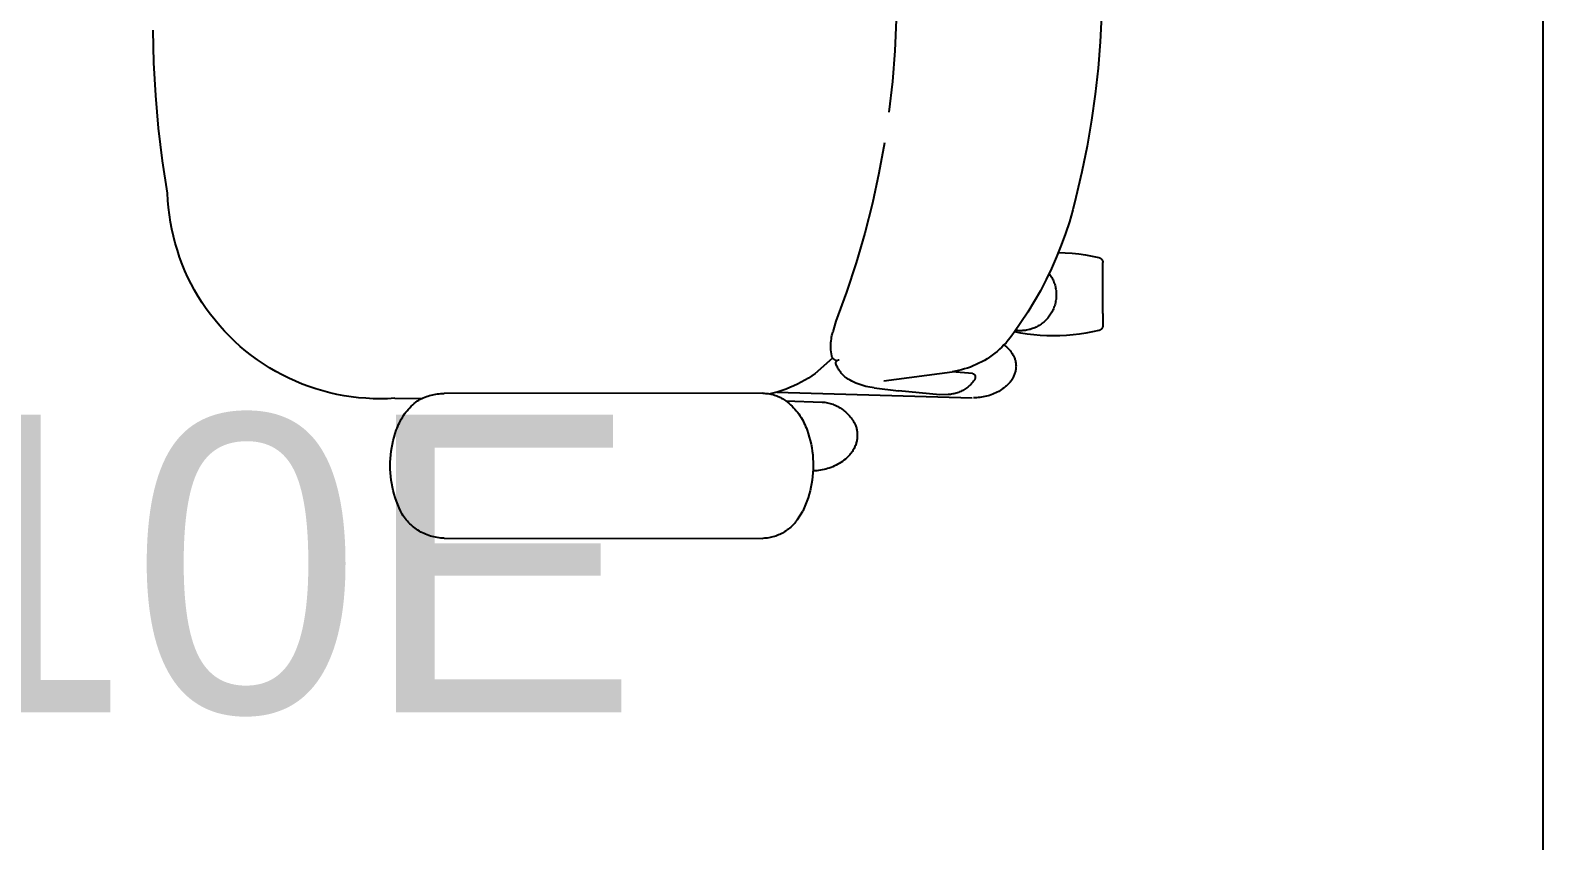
# Model space of a CAD drawing. Header units: inches. Extents: x 4 to 2210, y 3 to 2073.
# Drawn here: x 1208.78 to 1239.26, y 1922.63 to 1938.97 of the extents above; entities that cross this region are included whole.
import ezdxf

# ---------------------------------------------------------------- set-up
doc = ezdxf.new("R2010")
doc.units = ezdxf.units.IN
doc.header["$MEASUREMENT"] = 0
for name, color, linetype in [('Planon_construction', 253, 'Continuous'), ('Planon_space_number', 30, 'Continuous'), ('Planon_workspace', 210, 'Continuous')]:
    doc.layers.add(name, color=color, linetype=linetype)
doc.styles.add('TEXT', font='arial.ttf')

# ---------------------------------------------------------------- blocks, each defined once
blk = doc.blocks.new('8 person table')
at = {"layer": 'Planon_construction'}
for p, q in [((841.77, 234.44, 0), (841.21, 222.01, 0)), ((924.41, 236.27, 0), (923.92, 225.67, 0)), ((542.56, 217.12, 0), (542.25, 230.31, 0)), ((923.92, 225.67, 0), (923.1, 215.08, 0)), ((841.21, 222.01, 0), (840.22, 209.61, 0)), ((543.29, 203.94, 0), (542.56, 217.12, 0)), ((923.1, 215.08, 0), (921.95, 204.54, 0)), ((840.22, 209.61, 0), (838.81, 197.25, 0)), ((544.44, 190.79, 0), (543.29, 203.94, 0)), ((921.95, 204.54, 0), (920.48, 194.03, 0)), ((546.02, 177.68, 0), (544.44, 190.79, 0)), ((920.48, 194.03, 0), (918.68, 183.57, 0)), ((836.99, 184.95, 0), (834.75, 172.71, 0)), ((918.68, 183.57, 0), (916.56, 173.17, 0)), ((548.02, 164.63, 0), (546.02, 177.68, 0)), ((834.75, 172.71, 0), (832.11, 160.56, 0)), ((916.56, 173.17, 0), (914.13, 162.84, 0)), ((548.16, 161.7, 0), (548.02, 164.63, 0)), ((548.41, 158.78, 0), (548.16, 161.7, 0)), ((548.76, 155.87, 0), (548.41, 158.78, 0)), ((832.11, 160.56, 0), (829.05, 148.5, 0)), ((914.13, 162.84, 0), (912.9, 157.96, 0)), ((549.2, 152.97, 0), (548.76, 155.87, 0)), ((549.75, 150.09, 0), (549.2, 152.97, 0)), ((911.51, 153.12, 0), (909.96, 148.33, 0)), ((912.9, 157.96, 0), (911.51, 153.12, 0)), ((550.39, 147.23, 0), (549.75, 150.09, 0)), ((551.13, 144.4, 0), (550.39, 147.23, 0)), ((829.05, 148.5, 0), (825.58, 136.56, 0)), ((909.96, 148.33, 0), (908.25, 143.59, 0)), ((551.97, 141.59, 0), (551.13, 144.4, 0)), ((552.9, 138.81, 0), (551.97, 141.59, 0)), ((908.25, 143.59, 0), (906.39, 138.91, 0)), ((907.14, 140.75, 0), (909.87, 140.63, 0)), ((909.87, 140.63, 0), (912.6, 140.42, 0)), ((912.6, 140.42, 0), (915.32, 140.12, 0)), ((553.92, 136.06, 0), (552.9, 138.81, 0)), ((555.04, 133.35, 0), (553.92, 136.06, 0)), ((825.58, 136.56, 0), (821.72, 124.73, 0)), ((904.36, 134.3, 0), (902.18, 129.76, 0)), ((906.39, 138.91, 0), (904.36, 134.3, 0)), ((915.32, 140.12, 0), (918.03, 139.73, 0)), ((918.03, 139.73, 0), (920.72, 139.24, 0)), ((920.72, 139.24, 0), (923.4, 138.67, 0)), ((923.4, 138.67, 0), (923.46, 138.65, 0)), ((923.46, 138.65, 0), (923.53, 138.63, 0)), ((923.53, 138.63, 0), (923.6, 138.61, 0)), ((923.6, 138.61, 0), (923.67, 138.58, 0)), ((923.67, 138.58, 0), (923.74, 138.56, 0)), ((923.74, 138.56, 0), (923.8, 138.53, 0)), ((923.8, 138.53, 0), (923.87, 138.5, 0)), ((923.87, 138.5, 0), (923.93, 138.46, 0)), ((923.93, 138.46, 0), (923.99, 138.43, 0)), ((923.99, 138.43, 0), (924.05, 138.39, 0)), ((924.05, 138.39, 0), (924.11, 138.35, 0)), ((924.11, 138.35, 0), (924.17, 138.31, 0)), ((924.17, 138.31, 0), (924.23, 138.26, 0)), ((924.23, 138.26, 0), (924.28, 138.22, 0)), ((924.28, 138.22, 0), (924.33, 138.17, 0)), ((924.33, 138.17, 0), (924.39, 138.12, 0)), ((924.39, 138.12, 0), (924.44, 138.07, 0)), ((924.44, 138.07, 0), (924.49, 138.02, 0)), ((924.49, 138.02, 0), (924.53, 137.96, 0)), ((924.53, 137.96, 0), (924.58, 137.91, 0)), ((924.58, 137.91, 0), (924.62, 137.85, 0)), ((924.62, 137.85, 0), (924.66, 137.79, 0)), ((924.66, 137.79, 0), (924.7, 137.73, 0)), ((924.7, 137.73, 0), (924.73, 137.67, 0)), ((924.73, 137.67, 0), (924.77, 137.6, 0)), ((924.77, 137.6, 0), (924.8, 137.54, 0)), ((924.8, 137.54, 0), (924.83, 137.48, 0)), ((924.83, 137.48, 0), (924.86, 137.41, 0)), ((924.86, 137.41, 0), (924.88, 137.34, 0)), ((924.88, 137.34, 0), (924.91, 137.27, 0)), ((924.91, 137.27, 0), (924.93, 137.21, 0)), ((924.93, 137.21, 0), (924.95, 137.14, 0)), ((924.95, 137.14, 0), (924.96, 137.07, 0)), ((924.96, 137.07, 0), (924.97, 137, 0)), ((924.97, 137, 0), (924.99, 136.93, 0)), ((924.99, 136.93, 0), (924.99, 136.85, 0)), ((924.99, 136.85, 0), (925, 136.78, 0)), ((925, 136.78, 0), (925, 136.71, 0)), ((925, 136.71, 0), (925.01, 136.64, 0)), ((925.01, 116.07, 0), (925.01, 136.64, 0)), ((556.26, 130.68, 0), (555.04, 133.35, 0)), ((557.56, 128.06, 0), (556.26, 130.68, 0)), ((558.95, 125.48, 0), (557.56, 128.06, 0)), ((902.18, 129.76, 0), (899.86, 125.3, 0)), ((903.4, 132.26, 0), (903.7, 131.85, 0)), ((903.7, 131.85, 0), (903.97, 131.44, 0)), ((903.97, 131.44, 0), (904.23, 131.01, 0)), ((904.23, 131.01, 0), (904.48, 130.58, 0)), ((904.48, 130.58, 0), (904.71, 130.13, 0)), ((904.71, 130.13, 0), (904.93, 129.68, 0)), ((904.93, 129.68, 0), (905.13, 129.23, 0)), ((905.13, 129.23, 0), (905.31, 128.76, 0)), ((905.31, 128.76, 0), (905.48, 128.29, 0)), ((905.48, 128.29, 0), (905.63, 127.82, 0)), ((560.43, 122.95, 0), (558.95, 125.48, 0)), ((561.99, 120.47, 0), (560.43, 122.95, 0)), ((821.72, 124.73, 0), (817.45, 113.05, 0)), ((899.86, 125.3, 0), (897.38, 120.91, 0)), ((905.63, 127.82, 0), (905.77, 127.34, 0)), ((905.77, 127.34, 0), (905.89, 126.85, 0)), ((905.89, 126.85, 0), (905.99, 126.37, 0)), ((905.99, 126.37, 0), (906.08, 125.87, 0)), ((906.08, 125.87, 0), (906.15, 125.38, 0)), ((906.15, 125.38, 0), (906.2, 124.88, 0)), ((906.2, 122.39, 0), (906.15, 121.89, 0)), ((906.2, 124.88, 0), (906.23, 124.38, 0)), ((906.23, 122.89, 0), (906.2, 122.39, 0)), ((906.23, 124.38, 0), (906.25, 123.89, 0)), ((906.25, 123.39, 0), (906.23, 122.89, 0)), ((906.25, 123.89, 0), (906.25, 123.39, 0)), ((563.64, 118.04, 0), (561.99, 120.47, 0)), ((565.37, 115.68, 0), (563.64, 118.04, 0)), ((894.75, 116.62, 0), (891.99, 112.41, 0)), ((897.38, 120.91, 0), (894.75, 116.62, 0)), ((903.97, 115.84, 0), (903.69, 115.42, 0)), ((904.23, 116.26, 0), (903.97, 115.84, 0)), ((904.48, 116.69, 0), (904.23, 116.26, 0)), ((904.71, 117.14, 0), (904.48, 116.69, 0)), ((904.93, 117.59, 0), (904.71, 117.14, 0)), ((905.13, 118.04, 0), (904.93, 117.59, 0)), ((905.31, 118.51, 0), (905.13, 118.04, 0)), ((905.48, 118.98, 0), (905.31, 118.51, 0)), ((905.63, 119.45, 0), (905.48, 118.98, 0)), ((905.77, 119.93, 0), (905.63, 119.45, 0)), ((905.89, 120.42, 0), (905.77, 119.93, 0)), ((905.99, 120.91, 0), (905.89, 120.42, 0)), ((906.08, 121.4, 0), (905.99, 120.91, 0)), ((906.15, 121.89, 0), (906.08, 121.4, 0)), ((925.01, 116.07, 0), (925.01, 111.24, 0)), ((567.18, 113.37, 0), (565.37, 115.68, 0)), ((569.07, 111.13, 0), (567.18, 113.37, 0)), ((571.03, 108.95, 0), (569.07, 111.13, 0)), ((817.45, 113.05, 0), (816.17, 108.74, 0)), ((891.99, 112.41, 0), (889.08, 108.3, 0)), ((896.22, 109.86, 0), (895.74, 109.71, 0)), ((896.69, 110.02, 0), (896.22, 109.86, 0)), ((897.16, 110.2, 0), (896.69, 110.02, 0)), ((897.62, 110.39, 0), (897.16, 110.2, 0)), ((898.07, 110.6, 0), (897.62, 110.39, 0)), ((898.52, 110.83, 0), (898.07, 110.6, 0)), ((898.95, 111.07, 0), (898.52, 110.83, 0)), ((899.38, 111.32, 0), (898.95, 111.07, 0)), ((899.8, 111.59, 0), (899.38, 111.32, 0)), ((900.21, 111.87, 0), (899.8, 111.59, 0)), ((900.61, 112.17, 0), (900.21, 111.87, 0)), ((901, 112.48, 0), (900.61, 112.17, 0)), ((901.38, 112.81, 0), (901, 112.48, 0)), ((901.75, 113.15, 0), (901.38, 112.81, 0)), ((902.11, 113.5, 0), (901.75, 113.15, 0)), ((902.45, 113.86, 0), (902.11, 113.5, 0)), ((902.78, 114.23, 0), (902.45, 113.86, 0)), ((903.1, 114.62, 0), (902.78, 114.23, 0)), ((903.4, 115.01, 0), (903.1, 114.62, 0)), ((903.69, 115.42, 0), (903.4, 115.01, 0)), ((924.39, 109.76, 0), (924.33, 109.71, 0)), ((924.44, 109.81, 0), (924.39, 109.76, 0)), ((924.49, 109.86, 0), (924.44, 109.81, 0)), ((924.53, 109.92, 0), (924.49, 109.86, 0)), ((924.58, 109.98, 0), (924.53, 109.92, 0)), ((924.62, 110.03, 0), (924.58, 109.98, 0)), ((924.66, 110.09, 0), (924.62, 110.03, 0)), ((924.7, 110.15, 0), (924.66, 110.09, 0)), ((924.73, 110.21, 0), (924.7, 110.15, 0)), ((924.77, 110.28, 0), (924.73, 110.21, 0)), ((924.8, 110.34, 0), (924.77, 110.28, 0)), ((924.83, 110.41, 0), (924.8, 110.34, 0)), ((924.86, 110.47, 0), (924.83, 110.41, 0)), ((924.88, 110.54, 0), (924.86, 110.47, 0)), ((924.91, 110.61, 0), (924.88, 110.54, 0)), ((924.93, 110.68, 0), (924.91, 110.61, 0)), ((924.95, 110.75, 0), (924.93, 110.68, 0)), ((924.96, 110.82, 0), (924.95, 110.75, 0)), ((924.97, 110.89, 0), (924.96, 110.82, 0)), ((924.99, 110.96, 0), (924.97, 110.89, 0)), ((925, 111.1, 0), (924.99, 111.03, 0)), ((924.99, 111.03, 0), (924.99, 110.96, 0)), ((925.01, 111.24, 0), (925, 111.17, 0)), ((925, 111.17, 0), (925, 111.1, 0)), ((573.07, 106.84, 0), (571.03, 108.95, 0)), ((575.18, 104.8, 0), (573.07, 106.84, 0)), ((577.35, 102.84, 0), (575.18, 104.8, 0)), ((815.39, 103.62, 0), (815.43, 104.36, 0)), ((815.43, 104.36, 0), (815.5, 105.1, 0)), ((815.5, 105.1, 0), (815.59, 105.84, 0)), ((815.59, 105.84, 0), (815.7, 106.57, 0)), ((815.7, 106.57, 0), (815.83, 107.3, 0)), ((815.83, 107.3, 0), (815.99, 108.02, 0)), ((815.99, 108.02, 0), (816.17, 108.74, 0)), ((885.99, 104.34, 0), (885.14, 103.42, 0)), ((886.82, 105.29, 0), (885.99, 104.34, 0)), ((887.61, 106.26, 0), (886.82, 105.29, 0)), ((888.36, 107.27, 0), (887.61, 106.26, 0)), ((889.08, 108.3, 0), (888.36, 107.27, 0)), ((891.94, 108.18, 0), (889.35, 108.66, 0)), ((890.3, 109.24, 0), (889.81, 109.3, 0)), ((890.8, 109.19, 0), (890.3, 109.24, 0)), ((891.3, 109.17, 0), (890.8, 109.19, 0)), ((891.8, 109.16, 0), (891.3, 109.17, 0)), ((892.3, 109.17, 0), (891.8, 109.16, 0)), ((894.55, 107.8, 0), (891.94, 108.18, 0)), ((892.8, 109.2, 0), (892.3, 109.17, 0)), ((893.29, 109.24, 0), (892.8, 109.2, 0)), ((893.79, 109.3, 0), (893.29, 109.24, 0)), ((894.28, 109.38, 0), (893.79, 109.3, 0)), ((894.77, 109.47, 0), (894.28, 109.38, 0)), ((897.18, 107.5, 0), (894.55, 107.8, 0)), ((895.26, 109.59, 0), (894.77, 109.47, 0)), ((895.74, 109.71, 0), (895.26, 109.59, 0)), ((899.81, 107.28, 0), (897.18, 107.5, 0)), ((902.44, 107.15, 0), (899.81, 107.28, 0)), ((905.08, 107.11, 0), (902.44, 107.15, 0)), ((907.72, 107.15, 0), (905.08, 107.11, 0)), ((910.36, 107.28, 0), (907.72, 107.15, 0)), ((912.99, 107.49, 0), (910.36, 107.28, 0)), ((915.61, 107.8, 0), (912.99, 107.49, 0)), ((918.22, 108.18, 0), (915.61, 107.8, 0)), ((920.82, 108.66, 0), (918.22, 108.18, 0)), ((923.4, 109.21, 0), (920.82, 108.66, 0)), ((923.46, 109.23, 0), (923.4, 109.21, 0)), ((923.53, 109.25, 0), (923.46, 109.23, 0)), ((923.6, 109.27, 0), (923.53, 109.25, 0)), ((923.67, 109.3, 0), (923.6, 109.27, 0)), ((923.74, 109.32, 0), (923.67, 109.3, 0)), ((923.8, 109.35, 0), (923.74, 109.32, 0)), ((923.87, 109.38, 0), (923.8, 109.35, 0)), ((923.93, 109.42, 0), (923.87, 109.38, 0)), ((923.99, 109.45, 0), (923.93, 109.42, 0)), ((924.05, 109.49, 0), (923.99, 109.45, 0)), ((924.11, 109.53, 0), (924.05, 109.49, 0)), ((924.17, 109.57, 0), (924.11, 109.53, 0)), ((924.23, 109.62, 0), (924.17, 109.57, 0)), ((924.28, 109.66, 0), (924.23, 109.62, 0)), ((924.33, 109.71, 0), (924.28, 109.66, 0)), ((579.59, 100.95, 0), (577.35, 102.84, 0)), ((581.9, 99.14, 0), (579.59, 100.95, 0)), ((584.26, 97.41, 0), (581.9, 99.14, 0)), ((809.08, 91.96, 0), (816.15, 98.17, 0)), ((815.37, 102.88, 0), (815.39, 103.62, 0)), ((815.38, 102.14, 0), (815.37, 102.88, 0)), ((815.41, 101.4, 0), (815.38, 102.14, 0)), ((815.46, 100.66, 0), (815.41, 101.4, 0)), ((815.74, 98.99, 0), (815.46, 100.66, 0)), ((815.77, 98.89, 0), (815.74, 98.99, 0)), ((815.81, 98.79, 0), (815.77, 98.89, 0)), ((815.85, 98.7, 0), (815.81, 98.79, 0)), ((815.9, 98.6, 0), (815.85, 98.7, 0)), ((815.94, 98.51, 0), (815.9, 98.6, 0)), ((815.99, 98.41, 0), (815.94, 98.51, 0)), ((816.05, 98.32, 0), (815.99, 98.41, 0)), ((816.11, 98.24, 0), (816.05, 98.32, 0)), ((816.17, 98.15, 0), (816.11, 98.24, 0)), ((816.23, 98.07, 0), (816.17, 98.15, 0)), ((816.29, 97.98, 0), (816.23, 98.07, 0)), ((816.36, 97.9, 0), (816.29, 97.98, 0)), ((816.43, 97.83, 0), (816.36, 97.9, 0)), ((816.51, 97.75, 0), (816.43, 97.83, 0)), ((816.59, 97.68, 0), (816.51, 97.75, 0)), ((816.66, 97.61, 0), (816.59, 97.68, 0)), ((816.75, 97.54, 0), (816.66, 97.61, 0)), ((816.83, 97.48, 0), (816.75, 97.54, 0)), ((878.34, 97.88, 0), (877.27, 97.22, 0)), ((879.39, 98.56, 0), (878.34, 97.88, 0)), ((880.42, 99.29, 0), (879.39, 98.56, 0)), ((881.42, 100.05, 0), (880.42, 99.29, 0)), ((882.39, 100.84, 0), (881.42, 100.05, 0)), ((883.34, 101.67, 0), (882.39, 100.84, 0)), ((884.25, 102.53, 0), (883.34, 101.67, 0)), ((885.14, 103.42, 0), (884.25, 102.53, 0)), ((885.16, 103.44, 0), (885.48, 103.21, 0)), ((885.48, 103.21, 0), (885.8, 102.97, 0)), ((885.8, 102.97, 0), (886.11, 102.72, 0)), ((886.11, 102.72, 0), (886.4, 102.46, 0)), ((886.4, 102.46, 0), (886.69, 102.19, 0)), ((886.69, 102.19, 0), (886.97, 101.91, 0)), ((886.97, 101.91, 0), (887.24, 101.62, 0)), ((887.24, 101.62, 0), (887.5, 101.32, 0)), ((887.5, 101.32, 0), (887.75, 101.01, 0)), ((887.75, 101.01, 0), (887.99, 100.7, 0)), ((887.99, 100.7, 0), (888.22, 100.37, 0)), ((888.22, 100.37, 0), (888.44, 100.04, 0)), ((888.44, 100.04, 0), (888.65, 99.7, 0)), ((888.65, 99.7, 0), (888.84, 99.36, 0)), ((888.84, 99.36, 0), (889.03, 99.01, 0)), ((889.03, 99.01, 0), (889.16, 98.73, 0)), ((889.16, 98.73, 0), (889.28, 98.46, 0)), ((889.28, 98.46, 0), (889.39, 98.18, 0)), ((889.39, 98.18, 0), (889.5, 97.89, 0)), ((889.5, 97.89, 0), (889.59, 97.61, 0)), ((889.59, 97.61, 0), (889.68, 97.32, 0)), ((586.69, 95.76, 0), (584.26, 97.41, 0)), ((589.17, 94.19, 0), (586.69, 95.76, 0)), ((591.7, 92.71, 0), (589.17, 94.19, 0)), ((594.28, 91.32, 0), (591.7, 92.71, 0)), ((809.08, 91.96, 0), (807.71, 91, 0)), ((816.91, 97.42, 0), (816.83, 97.48, 0)), ((817, 97.36, 0), (816.91, 97.42, 0)), ((817.09, 97.31, 0), (817, 97.36, 0)), ((817.18, 97.25, 0), (817.09, 97.31, 0)), ((817.28, 97.2, 0), (817.18, 97.25, 0)), ((817.37, 97.16, 0), (817.28, 97.2, 0)), ((817.47, 97.12, 0), (817.37, 97.16, 0)), ((817.4, 96.16, 0), (817.41, 96.21, 0)), ((817.4, 96.11, 0), (817.4, 96.16, 0)), ((817.4, 96.06, 0), (817.4, 96.11, 0)), ((817.4, 96.02, 0), (817.4, 96.06, 0)), ((817.4, 95.97, 0), (817.4, 96.02, 0)), ((817.54, 95.58, 0), (817.4, 95.97, 0)), ((817.41, 96.25, 0), (817.42, 96.3, 0)), ((817.41, 96.21, 0), (817.41, 96.25, 0)), ((817.42, 96.3, 0), (817.43, 96.34, 0)), ((817.43, 96.34, 0), (817.44, 96.39, 0)), ((817.44, 96.39, 0), (817.45, 96.44, 0)), ((817.45, 96.44, 0), (817.46, 96.48, 0)), ((817.46, 96.48, 0), (817.47, 96.53, 0)), ((817.57, 97.08, 0), (817.47, 97.12, 0)), ((817.47, 96.53, 0), (817.49, 96.57, 0)), ((817.49, 96.57, 0), (817.51, 96.61, 0)), ((817.51, 96.61, 0), (817.53, 96.66, 0)), ((817.53, 96.66, 0), (817.55, 96.7, 0)), ((817.69, 95.2, 0), (817.54, 95.58, 0)), ((817.55, 96.7, 0), (817.57, 96.74, 0)), ((817.67, 97.04, 0), (817.57, 97.08, 0)), ((817.57, 96.74, 0), (817.59, 96.78, 0)), ((817.59, 96.78, 0), (817.62, 96.82, 0)), ((817.62, 96.82, 0), (817.64, 96.86, 0)), ((817.64, 96.86, 0), (817.67, 96.9, 0)), ((817.77, 97.01, 0), (817.67, 97.04, 0)), ((817.67, 96.9, 0), (817.7, 96.93, 0)), ((817.85, 94.83, 0), (817.69, 95.2, 0)), ((817.7, 96.93, 0), (817.73, 96.97, 0)), ((817.73, 96.97, 0), (817.76, 97.01, 0)), ((817.76, 97.01, 0), (817.79, 97.04, 0)), ((817.79, 97.04, 0), (817.83, 97.07, 0)), ((817.83, 97.07, 0), (817.86, 97.1, 0)), ((818.03, 94.46, 0), (817.85, 94.83, 0)), ((817.86, 97.1, 0), (817.9, 97.13, 0)), ((817.9, 97.13, 0), (817.93, 97.16, 0)), ((817.93, 97.16, 0), (817.97, 97.19, 0)), ((817.97, 97.19, 0), (818.01, 97.22, 0)), ((818.01, 97.22, 0), (818.05, 97.24, 0)), ((818.22, 94.09, 0), (818.03, 94.46, 0)), ((818.05, 97.24, 0), (818.09, 97.27, 0)), ((818.09, 97.27, 0), (818.13, 97.29, 0)), ((818.13, 97.29, 0), (818.17, 97.31, 0)), ((818.17, 97.31, 0), (818.22, 97.33, 0)), ((818.22, 97.33, 0), (818.26, 97.35, 0)), ((818.42, 93.73, 0), (818.22, 94.09, 0)), ((818.26, 97.35, 0), (818.3, 97.36, 0)), ((818.3, 97.36, 0), (818.35, 97.38, 0)), ((818.35, 97.38, 0), (818.39, 97.39, 0)), ((818.39, 97.39, 0), (818.44, 97.41, 0)), ((818.63, 93.38, 0), (818.42, 93.73, 0)), ((818.44, 97.41, 0), (818.48, 97.42, 0)), ((818.48, 97.42, 0), (818.53, 97.42, 0)), ((818.53, 97.42, 0), (818.58, 97.43, 0)), ((818.58, 97.43, 0), (818.62, 97.44, 0)), ((818.62, 97.44, 0), (818.67, 97.44, 0)), ((818.85, 93.04, 0), (818.63, 93.38, 0)), ((818.67, 97.44, 0), (818.72, 97.44, 0)), ((818.72, 97.44, 0), (818.76, 97.44, 0)), ((819.09, 92.7, 0), (818.85, 93.04, 0)), ((819.34, 92.38, 0), (819.09, 92.7, 0)), ((819.59, 92.06, 0), (819.34, 92.38, 0)), ((819.86, 91.75, 0), (819.59, 92.06, 0)), ((820.14, 91.45, 0), (819.86, 91.75, 0)), ((820.43, 91.16, 0), (820.14, 91.45, 0)), ((836.74, 88.96, 0), (864.32, 92.65, 0)), ((865.56, 92.86, 0), (864.32, 92.65, 0)), ((872.43, 91.9, 0), (864.32, 92.65, 0)), ((866.79, 93.11, 0), (865.56, 92.86, 0)), ((868.01, 93.4, 0), (866.79, 93.11, 0)), ((869.22, 93.74, 0), (868.01, 93.4, 0)), ((870.42, 94.12, 0), (869.22, 93.74, 0)), ((871.6, 94.53, 0), (870.42, 94.12, 0)), ((872.77, 94.99, 0), (871.6, 94.53, 0)), ((872.43, 91.9, 0), (872.47, 91.89, 0)), ((872.47, 91.89, 0), (872.51, 91.89, 0)), ((872.51, 91.89, 0), (872.55, 91.88, 0)), ((872.55, 91.88, 0), (872.59, 91.88, 0)), ((872.59, 91.88, 0), (872.63, 91.87, 0)), ((872.63, 91.87, 0), (872.67, 91.86, 0)), ((872.67, 91.86, 0), (872.71, 91.84, 0)), ((872.71, 91.84, 0), (872.75, 91.83, 0)), ((872.75, 91.83, 0), (872.79, 91.82, 0)), ((873.92, 95.49, 0), (872.77, 94.99, 0)), ((872.79, 91.82, 0), (872.83, 91.8, 0)), ((872.83, 91.8, 0), (872.87, 91.78, 0)), ((872.87, 91.78, 0), (872.9, 91.77, 0)), ((872.9, 91.77, 0), (872.94, 91.75, 0)), ((872.94, 91.75, 0), (872.98, 91.73, 0)), ((872.98, 91.73, 0), (873.01, 91.7, 0)), ((873.01, 91.7, 0), (873.05, 91.68, 0)), ((873.05, 91.68, 0), (873.08, 91.66, 0)), ((873.08, 91.66, 0), (873.11, 91.63, 0)), ((873.11, 91.63, 0), (873.14, 91.6, 0)), ((873.14, 91.6, 0), (873.18, 91.58, 0)), ((873.18, 91.58, 0), (873.21, 91.55, 0)), ((873.21, 91.55, 0), (873.23, 91.52, 0)), ((873.23, 91.52, 0), (873.26, 91.49, 0)), ((873.26, 91.49, 0), (873.29, 91.46, 0)), ((873.29, 91.46, 0), (873.32, 91.42, 0)), ((875.06, 96.03, 0), (873.92, 95.49, 0)), ((876.17, 96.61, 0), (875.06, 96.03, 0)), ((877.27, 97.22, 0), (876.17, 96.61, 0)), ((889.44, 91.76, 0), (889.31, 91.4, 0)), ((889.56, 92.12, 0), (889.44, 91.76, 0)), ((889.66, 92.48, 0), (889.56, 92.12, 0)), ((889.75, 92.84, 0), (889.66, 92.48, 0)), ((889.68, 97.32, 0), (889.75, 97.02, 0)), ((889.75, 97.02, 0), (889.82, 96.73, 0)), ((889.83, 93.21, 0), (889.75, 92.84, 0)), ((889.82, 96.73, 0), (889.87, 96.43, 0)), ((889.9, 93.58, 0), (889.83, 93.21, 0)), ((889.87, 96.43, 0), (889.92, 96.13, 0)), ((889.95, 93.95, 0), (889.9, 93.58, 0)), ((889.92, 96.13, 0), (889.96, 95.83, 0)), ((889.99, 94.33, 0), (889.95, 93.95, 0)), ((889.96, 95.83, 0), (889.98, 95.53, 0)), ((889.98, 95.53, 0), (890, 95.23, 0)), ((890, 94.63, 0), (889.99, 94.33, 0)), ((890, 95.23, 0), (890.01, 94.93, 0)), ((890.01, 94.93, 0), (890, 94.63, 0)), ((596.9, 90.01, 0), (594.28, 91.32, 0)), ((599.57, 88.8, 0), (596.9, 90.01, 0)), ((602.28, 87.68, 0), (599.57, 88.8, 0)), ((605.02, 86.65, 0), (602.28, 87.68, 0)), ((607.8, 85.72, 0), (605.02, 86.65, 0)), ((610.61, 84.88, 0), (607.8, 85.72, 0)), ((797.34, 85.61, 0), (795.77, 85.04, 0)), ((798.89, 86.23, 0), (797.34, 85.61, 0)), ((800.43, 86.9, 0), (798.89, 86.23, 0)), ((801.93, 87.62, 0), (800.43, 86.9, 0)), ((803.42, 88.39, 0), (801.93, 87.62, 0)), ((804.88, 89.21, 0), (803.42, 88.39, 0)), ((806.31, 90.08, 0), (804.88, 89.21, 0)), ((807.71, 91, 0), (806.31, 90.08, 0)), ((820.73, 90.88, 0), (820.43, 91.16, 0)), ((821.04, 90.61, 0), (820.73, 90.88, 0)), ((821.36, 90.35, 0), (821.04, 90.61, 0)), ((821.69, 90.1, 0), (821.36, 90.35, 0)), ((822.02, 89.87, 0), (821.69, 90.1, 0)), ((822.37, 89.64, 0), (822.02, 89.87, 0)), ((823.11, 89.21, 0), (822.37, 89.64, 0)), ((823.86, 88.81, 0), (823.11, 89.21, 0)), ((824.63, 88.43, 0), (823.86, 88.81, 0)), ((825.41, 88.08, 0), (824.63, 88.43, 0)), ((826.2, 87.75, 0), (825.41, 88.08, 0)), ((827.01, 87.45, 0), (826.2, 87.75, 0)), ((827.82, 87.18, 0), (827.01, 87.45, 0)), ((828.64, 86.94, 0), (827.82, 87.18, 0)), ((829.47, 86.73, 0), (828.64, 86.94, 0)), ((830.31, 86.54, 0), (829.47, 86.73, 0)), ((831.15, 86.38, 0), (830.31, 86.54, 0)), ((832, 86.26, 0), (831.15, 86.38, 0)), ((832.85, 86.16, 0), (832, 86.26, 0)), ((832.85, 86.16, 0), (842.71, 84.87, 0)), ((869.37, 85.57, 0), (868.97, 85.32, 0)), ((869.77, 85.84, 0), (869.37, 85.57, 0)), ((870.16, 86.11, 0), (869.77, 85.84, 0)), ((870.54, 86.4, 0), (870.16, 86.11, 0)), ((870.9, 86.7, 0), (870.54, 86.4, 0)), ((871.26, 87.02, 0), (870.9, 86.7, 0)), ((871.61, 87.34, 0), (871.26, 87.02, 0)), ((871.94, 87.68, 0), (871.61, 87.34, 0)), ((872.26, 88.03, 0), (871.94, 87.68, 0)), ((872.57, 88.39, 0), (872.26, 88.03, 0)), ((872.87, 88.76, 0), (872.57, 88.39, 0)), ((873.15, 89.14, 0), (872.87, 88.76, 0)), ((873.2, 89.22, 0), (873.15, 89.14, 0)), ((873.24, 89.3, 0), (873.2, 89.22, 0)), ((873.29, 89.38, 0), (873.24, 89.3, 0)), ((873.32, 89.46, 0), (873.29, 89.38, 0)), ((873.32, 91.42, 0), (873.34, 91.39, 0)), ((873.36, 89.54, 0), (873.32, 89.46, 0)), ((873.34, 91.39, 0), (873.36, 91.36, 0)), ((873.36, 91.36, 0), (873.39, 91.32, 0)), ((873.39, 89.62, 0), (873.36, 89.54, 0)), ((873.39, 91.32, 0), (873.41, 91.29, 0)), ((873.42, 89.71, 0), (873.39, 89.62, 0)), ((873.41, 91.29, 0), (873.43, 91.25, 0)), ((873.45, 89.79, 0), (873.42, 89.71, 0)), ((873.43, 91.25, 0), (873.45, 91.21, 0)), ((873.45, 91.21, 0), (873.46, 91.17, 0)), ((873.48, 89.88, 0), (873.45, 89.79, 0)), ((873.46, 91.17, 0), (873.48, 91.14, 0)), ((873.48, 91.14, 0), (873.49, 91.1, 0)), ((873.5, 89.97, 0), (873.48, 89.88, 0)), ((873.49, 91.1, 0), (873.51, 91.06, 0)), ((873.52, 90.05, 0), (873.5, 89.97, 0)), ((873.51, 91.06, 0), (873.52, 91.02, 0)), ((873.52, 91.02, 0), (873.53, 90.98, 0)), ((873.53, 90.14, 0), (873.52, 90.05, 0)), ((873.53, 90.98, 0), (873.54, 90.94, 0)), ((873.55, 90.23, 0), (873.53, 90.14, 0)), ((873.54, 90.94, 0), (873.55, 90.9, 0)), ((873.55, 90.9, 0), (873.55, 90.86, 0)), ((873.55, 90.86, 0), (873.56, 90.77, 0)), ((873.56, 90.32, 0), (873.55, 90.23, 0)), ((873.56, 90.77, 0), (873.57, 90.68, 0)), ((873.57, 90.5, 0), (873.56, 90.41, 0)), ((873.56, 90.41, 0), (873.56, 90.32, 0)), ((873.57, 90.68, 0), (873.57, 90.59, 0)), ((873.57, 90.59, 0), (873.57, 90.5, 0)), ((884.19, 85.42, 0), (883.62, 85.06, 0)), ((884.73, 85.8, 0), (884.19, 85.42, 0)), ((885.27, 86.2, 0), (884.73, 85.8, 0)), ((885.79, 86.62, 0), (885.27, 86.2, 0)), ((886.08, 86.85, 0), (885.79, 86.62, 0)), ((886.37, 87.1, 0), (886.08, 86.85, 0)), ((886.64, 87.36, 0), (886.37, 87.1, 0)), ((886.91, 87.62, 0), (886.64, 87.36, 0)), ((887.16, 87.9, 0), (886.91, 87.62, 0)), ((887.41, 88.18, 0), (887.16, 87.9, 0)), ((887.65, 88.47, 0), (887.41, 88.18, 0)), ((887.88, 88.77, 0), (887.65, 88.47, 0)), ((888.1, 89.08, 0), (887.88, 88.77, 0)), ((888.3, 89.39, 0), (888.1, 89.08, 0)), ((888.5, 89.71, 0), (888.3, 89.39, 0)), ((888.68, 90.04, 0), (888.5, 89.71, 0)), ((888.86, 90.37, 0), (888.68, 90.04, 0)), ((889.02, 90.71, 0), (888.86, 90.37, 0)), ((889.17, 91.05, 0), (889.02, 90.71, 0)), ((889.31, 91.4, 0), (889.17, 91.05, 0)), ((613.45, 84.14, 0), (610.61, 84.88, 0)), ((616.31, 83.49, 0), (613.45, 84.14, 0)), ((619.19, 82.95, 0), (616.31, 83.49, 0)), ((622.09, 82.5, 0), (619.19, 82.95, 0)), ((625, 82.15, 0), (622.09, 82.5, 0)), ((627.92, 81.91, 0), (625, 82.15, 0)), ((630.85, 81.76, 0), (627.92, 81.91, 0)), ((633.78, 81.71, 0), (630.85, 81.76, 0)), ((636.71, 81.76, 0), (633.78, 81.71, 0)), ((639.64, 81.91, 0), (636.71, 81.76, 0)), ((639.64, 81.91, 0), (650.59, 81.87, 0)), ((646.26, 78.71, 0), (646.86, 79.28, 0)), ((646.86, 79.28, 0), (647.47, 79.82, 0)), ((647.47, 79.82, 0), (648.1, 80.35, 0)), ((648.1, 80.35, 0), (648.75, 80.85, 0)), ((648.75, 80.85, 0), (649.32, 81.19, 0)), ((649.32, 81.19, 0), (649.91, 81.52, 0)), ((649.91, 81.52, 0), (650.5, 81.82, 0)), ((650.5, 81.82, 0), (651.1, 82.11, 0)), ((651.1, 82.11, 0), (651.72, 82.37, 0)), ((651.72, 82.37, 0), (652.34, 82.61, 0)), ((652.34, 82.61, 0), (652.97, 82.84, 0)), ((652.97, 82.84, 0), (653.61, 83.04, 0)), ((653.61, 83.04, 0), (654.25, 83.22, 0)), ((654.25, 83.22, 0), (654.9, 83.37, 0)), ((654.9, 83.37, 0), (655.55, 83.51, 0)), ((655.55, 83.51, 0), (656.21, 83.62, 0)), ((656.21, 83.62, 0), (656.87, 83.71, 0)), ((656.87, 83.71, 0), (657.54, 83.78, 0)), ((657.54, 83.78, 0), (658.2, 83.82, 0)), ((658.2, 83.82, 0), (658.87, 83.85, 0)), ((658.87, 83.85, 0), (659.54, 83.85, 0)), ((788, 83.93, 0), (659.54, 83.85, 0)), ((788, 83.93, 0), (788.53, 83.92, 0)), ((788.53, 83.92, 0), (789.05, 83.9, 0)), ((789.05, 83.9, 0), (789.57, 83.86, 0)), ((789.57, 83.86, 0), (790.09, 83.8, 0)), ((790.09, 83.8, 0), (790.61, 83.72, 0)), ((790.61, 83.72, 0), (791.13, 83.63, 0)), ((792.57, 84.07, 0), (790.94, 83.66, 0)), ((791.13, 83.63, 0), (791.64, 83.52, 0)), ((791.64, 83.52, 0), (792.14, 83.39, 0)), ((792.14, 83.39, 0), (792.65, 83.24, 0)), ((794.17, 84.53, 0), (792.57, 84.07, 0)), ((792.65, 83.24, 0), (793.14, 83.07, 0)), ((793.14, 83.07, 0), (793.64, 82.89, 0)), ((793.54, 84.34, 0), (872.36, 82.16, 0)), ((793.64, 82.89, 0), (794.12, 82.69, 0)), ((794.12, 82.69, 0), (794.6, 82.48, 0)), ((795.77, 85.04, 0), (794.17, 84.53, 0)), ((794.6, 82.48, 0), (795.07, 82.24, 0)), ((795.07, 82.24, 0), (795.53, 82, 0)), ((795.53, 82, 0), (795.98, 81.73, 0)), ((795.98, 81.73, 0), (796.42, 81.45, 0)), ((796.42, 81.45, 0), (796.86, 81.16, 0)), ((796.86, 81.16, 0), (797.28, 80.85, 0)), ((797.28, 80.85, 0), (811.82, 80.42, 0)), ((797.28, 80.85, 0), (797.93, 80.35, 0)), ((797.93, 80.35, 0), (798.56, 79.82, 0)), ((798.56, 79.82, 0), (799.17, 79.28, 0)), ((799.17, 79.28, 0), (799.77, 78.71, 0)), ((811.82, 80.42, 0), (812.37, 80.37, 0)), ((812.37, 80.37, 0), (812.91, 80.3, 0)), ((812.91, 80.3, 0), (813.46, 80.21, 0)), ((813.46, 80.21, 0), (814, 80.1, 0)), ((814, 80.1, 0), (814.54, 79.98, 0)), ((814.54, 79.98, 0), (815.07, 79.83, 0)), ((815.07, 79.83, 0), (815.6, 79.67, 0)), ((815.6, 79.67, 0), (816.12, 79.49, 0)), ((816.12, 79.49, 0), (816.63, 79.29, 0)), ((816.63, 79.29, 0), (817.14, 79.08, 0)), ((859.31, 83.31, 0), (842.71, 84.87, 0)), ((862.66, 83.43, 0), (859.31, 83.31, 0)), ((863.13, 83.46, 0), (862.66, 83.43, 0)), ((863.6, 83.51, 0), (863.13, 83.46, 0)), ((864.07, 83.58, 0), (863.6, 83.51, 0)), ((864.54, 83.66, 0), (864.07, 83.58, 0)), ((865.01, 83.75, 0), (864.54, 83.66, 0)), ((865.47, 83.87, 0), (865.01, 83.75, 0)), ((865.93, 84, 0), (865.47, 83.87, 0)), ((866.38, 84.14, 0), (865.93, 84, 0)), ((866.83, 84.3, 0), (866.38, 84.14, 0)), ((867.27, 84.47, 0), (866.83, 84.3, 0)), ((867.71, 84.67, 0), (867.27, 84.47, 0)), ((868.13, 84.87, 0), (867.71, 84.67, 0)), ((868.56, 85.09, 0), (868.13, 84.87, 0)), ((868.97, 85.32, 0), (868.56, 85.09, 0)), ((873.49, 82.16, 0), (872.82, 82.16, 0)), ((874.15, 82.17, 0), (873.49, 82.16, 0)), ((874.82, 82.21, 0), (874.15, 82.17, 0)), ((875.49, 82.27, 0), (874.82, 82.21, 0)), ((876.15, 82.35, 0), (875.49, 82.27, 0)), ((876.81, 82.45, 0), (876.15, 82.35, 0)), ((877.46, 82.58, 0), (876.81, 82.45, 0)), ((878.11, 82.73, 0), (877.46, 82.58, 0)), ((878.76, 82.91, 0), (878.11, 82.73, 0)), ((879.39, 83.1, 0), (878.76, 82.91, 0)), ((880.03, 83.32, 0), (879.39, 83.1, 0)), ((880.65, 83.56, 0), (880.03, 83.32, 0)), ((881.26, 83.82, 0), (880.65, 83.56, 0)), ((881.87, 84.1, 0), (881.26, 83.82, 0)), ((882.47, 84.4, 0), (881.87, 84.1, 0)), ((883.05, 84.72, 0), (882.47, 84.4, 0)), ((883.62, 85.06, 0), (883.05, 84.72, 0)), ((641.86, 72.82, 0), (642.25, 73.54, 0)), ((642.25, 73.54, 0), (642.68, 74.24, 0)), ((642.68, 74.24, 0), (643.12, 74.93, 0)), ((643.12, 74.93, 0), (643.59, 75.6, 0)), ((643.59, 75.6, 0), (644.08, 76.26, 0)), ((644.08, 76.26, 0), (644.6, 76.9, 0)), ((644.6, 76.9, 0), (645.13, 77.52, 0)), ((645.13, 77.52, 0), (645.69, 78.13, 0)), ((645.69, 78.13, 0), (646.26, 78.71, 0)), ((799.77, 78.71, 0), (800.34, 78.13, 0)), ((800.34, 78.13, 0), (800.9, 77.52, 0)), ((800.9, 77.52, 0), (801.43, 76.9, 0)), ((801.43, 76.9, 0), (801.95, 76.26, 0)), ((801.95, 76.26, 0), (802.44, 75.6, 0)), ((802.44, 75.6, 0), (802.91, 74.93, 0)), ((802.91, 74.93, 0), (803.35, 74.24, 0)), ((803.35, 74.24, 0), (803.78, 73.54, 0)), ((803.78, 73.54, 0), (804.17, 72.82, 0)), ((817.14, 79.08, 0), (817.64, 78.85, 0)), ((817.64, 78.85, 0), (818.14, 78.6, 0)), ((818.14, 78.6, 0), (818.62, 78.33, 0)), ((818.62, 78.33, 0), (819.1, 78.05, 0)), ((819.1, 78.05, 0), (819.56, 77.75, 0)), ((819.56, 77.75, 0), (820.01, 77.44, 0)), ((820.01, 77.44, 0), (820.46, 77.11, 0)), ((820.46, 77.11, 0), (820.89, 76.77, 0)), ((820.89, 76.77, 0), (821.31, 76.41, 0)), ((821.31, 76.41, 0), (821.72, 76.04, 0)), ((821.72, 76.04, 0), (822.11, 75.65, 0)), ((822.11, 75.65, 0), (822.49, 75.25, 0)), ((822.49, 75.25, 0), (822.86, 74.84, 0)), ((822.86, 74.84, 0), (823.21, 74.42, 0)), ((823.21, 74.42, 0), (823.55, 73.98, 0)), ((823.55, 73.98, 0), (823.88, 73.54, 0)), ((823.88, 73.54, 0), (824.19, 73.08, 0)), ((639.35, 66.28, 0), (639.77, 67.68, 0)), ((639.77, 67.68, 0), (640.24, 69.05, 0)), ((640.24, 69.05, 0), (640.51, 69.83, 0)), ((640.51, 69.83, 0), (640.81, 70.59, 0)), ((640.81, 70.59, 0), (641.13, 71.35, 0)), ((641.13, 71.35, 0), (641.48, 72.09, 0)), ((641.48, 72.09, 0), (641.86, 72.82, 0)), ((804.17, 72.82, 0), (804.55, 72.09, 0)), ((804.55, 72.09, 0), (804.9, 71.35, 0)), ((804.9, 71.35, 0), (805.22, 70.59, 0)), ((805.22, 70.59, 0), (805.52, 69.83, 0)), ((805.52, 69.83, 0), (805.79, 69.05, 0)), ((805.79, 69.05, 0), (806.26, 67.67, 0)), ((806.26, 67.67, 0), (806.69, 66.27, 0)), ((824.19, 73.08, 0), (824.48, 72.61, 0)), ((824.48, 72.61, 0), (824.75, 72.13, 0)), ((824.75, 72.13, 0), (825.02, 71.65, 0)), ((825.02, 71.65, 0), (825.26, 71.15, 0)), ((825.3, 71.04, 0), (825.43, 70.68, 0)), ((825.43, 70.68, 0), (825.55, 70.32, 0)), ((825.55, 70.32, 0), (825.65, 69.96, 0)), ((825.65, 69.96, 0), (825.74, 69.6, 0)), ((825.74, 69.6, 0), (825.82, 69.23, 0)), ((825.82, 69.23, 0), (825.89, 68.86, 0)), ((825.89, 68.86, 0), (825.95, 68.49, 0)), ((825.95, 68.49, 0), (825.99, 68.12, 0)), ((825.99, 68.12, 0), (826.02, 67.74, 0)), ((826.02, 67.74, 0), (826.04, 67.36, 0)), ((826.04, 67.36, 0), (826.05, 66.99, 0)), ((638.15, 60.58, 0), (638.37, 62.02, 0)), ((638.37, 62.02, 0), (638.65, 63.45, 0)), ((638.65, 63.45, 0), (638.97, 64.87, 0)), ((638.97, 64.87, 0), (639.35, 66.28, 0)), ((806.69, 66.27, 0), (807.06, 64.86, 0)), ((807.06, 64.86, 0), (807.38, 63.44, 0)), ((807.38, 63.44, 0), (807.66, 62.01, 0)), ((807.66, 62.01, 0), (807.88, 60.56, 0)), ((824.52, 61.29, 0), (824.3, 60.91, 0)), ((824.73, 61.68, 0), (824.52, 61.29, 0)), ((824.92, 62.07, 0), (824.73, 61.68, 0)), ((825.1, 62.48, 0), (824.92, 62.07, 0)), ((825.27, 62.88, 0), (825.1, 62.48, 0)), ((825.42, 63.3, 0), (825.27, 62.88, 0)), ((825.54, 63.65, 0), (825.42, 63.3, 0)), ((825.64, 64.02, 0), (825.54, 63.65, 0)), ((825.74, 64.38, 0), (825.64, 64.02, 0)), ((825.82, 64.75, 0), (825.74, 64.38, 0)), ((825.89, 65.12, 0), (825.82, 64.75, 0)), ((825.94, 65.49, 0), (825.89, 65.12, 0)), ((825.99, 65.86, 0), (825.94, 65.49, 0)), ((826.02, 66.24, 0), (825.99, 65.86, 0)), ((826.04, 66.61, 0), (826.02, 66.24, 0)), ((826.05, 66.99, 0), (826.04, 66.61, 0)), ((637.75, 54.78, 0), (637.77, 56.23, 0)), ((637.77, 56.23, 0), (637.85, 57.69, 0)), ((637.85, 57.69, 0), (637.97, 59.14, 0)), ((637.97, 59.14, 0), (638.15, 60.58, 0)), ((807.88, 60.56, 0), (808.06, 59.11, 0)), ((808.06, 59.11, 0), (808.18, 57.66, 0)), ((808.18, 57.66, 0), (808.26, 56.2, 0)), ((808.26, 56.2, 0), (808.28, 54.74, 0)), ((817.49, 54.97, 0), (816.82, 54.64, 0)), ((818.14, 55.32, 0), (817.49, 54.97, 0)), ((818.79, 55.69, 0), (818.14, 55.32, 0)), ((819.42, 56.08, 0), (818.79, 55.69, 0)), ((820.03, 56.49, 0), (819.42, 56.08, 0)), ((820.63, 56.93, 0), (820.03, 56.49, 0)), ((821.22, 57.38, 0), (820.63, 56.93, 0)), ((821.79, 57.86, 0), (821.22, 57.38, 0)), ((822.11, 58.16, 0), (821.79, 57.86, 0)), ((822.42, 58.47, 0), (822.11, 58.16, 0)), ((822.73, 58.79, 0), (822.42, 58.47, 0)), ((823.02, 59.12, 0), (822.73, 58.79, 0)), ((823.3, 59.46, 0), (823.02, 59.12, 0)), ((823.57, 59.81, 0), (823.3, 59.46, 0)), ((823.82, 60.16, 0), (823.57, 59.81, 0)), ((824.07, 60.53, 0), (823.82, 60.16, 0)), ((824.3, 60.91, 0), (824.07, 60.53, 0)), ((637.78, 53.32, 0), (637.75, 54.78, 0)), ((637.86, 51.87, 0), (637.78, 53.32, 0)), ((637.98, 50.42, 0), (637.86, 51.87, 0)), ((638.16, 48.97, 0), (637.98, 50.42, 0)), ((638.39, 47.53, 0), (638.16, 48.97, 0)), ((807.86, 48.92, 0), (807.63, 47.48, 0)), ((808.04, 50.37, 0), (807.86, 48.92, 0)), ((808.17, 51.82, 0), (808.04, 50.37, 0)), ((808.25, 53.28, 0), (808.17, 51.82, 0)), ((808.96, 52.67, 0), (808.22, 52.64, 0)), ((808.28, 54.74, 0), (808.25, 53.28, 0)), ((809.7, 52.72, 0), (808.96, 52.67, 0)), ((810.44, 52.8, 0), (809.7, 52.72, 0)), ((811.17, 52.91, 0), (810.44, 52.8, 0)), ((811.9, 53.04, 0), (811.17, 52.91, 0)), ((812.63, 53.19, 0), (811.9, 53.04, 0)), ((813.34, 53.37, 0), (812.63, 53.19, 0)), ((814.06, 53.58, 0), (813.34, 53.37, 0)), ((814.76, 53.81, 0), (814.06, 53.58, 0)), ((815.46, 54.06, 0), (814.76, 53.81, 0)), ((816.15, 54.34, 0), (815.46, 54.06, 0)), ((816.82, 54.64, 0), (816.15, 54.34, 0)), ((638.67, 46.1, 0), (638.39, 47.53, 0)), ((638.99, 44.68, 0), (638.67, 46.1, 0)), ((639.37, 43.28, 0), (638.99, 44.68, 0)), ((639.79, 41.88, 0), (639.37, 43.28, 0)), ((806.64, 43.21, 0), (806.21, 41.82, 0)), ((807.02, 44.62, 0), (806.64, 43.21, 0)), ((807.35, 46.04, 0), (807.02, 44.62, 0)), ((807.63, 47.48, 0), (807.35, 46.04, 0)), ((640.27, 40.5, 0), (639.79, 41.88, 0)), ((640.79, 39.14, 0), (640.27, 40.5, 0)), ((641.36, 37.8, 0), (640.79, 39.14, 0)), ((641.97, 36.48, 0), (641.36, 37.8, 0)), ((804.64, 37.73, 0), (804.02, 36.41, 0)), ((805.21, 39.07, 0), (804.64, 37.73, 0)), ((805.74, 40.44, 0), (805.21, 39.07, 0)), ((806.21, 41.82, 0), (805.74, 40.44, 0)), ((642.63, 35.18, 0), (641.97, 36.48, 0)), ((643, 34.59, 0), (642.63, 35.18, 0)), ((643.4, 34.01, 0), (643, 34.59, 0)), ((643.82, 33.45, 0), (643.4, 34.01, 0)), ((644.25, 32.9, 0), (643.82, 33.45, 0)), ((644.71, 32.37, 0), (644.25, 32.9, 0)), ((645.18, 31.85, 0), (644.71, 32.37, 0)), ((645.67, 31.35, 0), (645.18, 31.85, 0)), ((646.18, 30.86, 0), (645.67, 31.35, 0)), ((646.7, 30.4, 0), (646.18, 30.86, 0)), ((800.03, 30.76, 0), (799.62, 30.34, 0)), ((800.43, 31.18, 0), (800.03, 30.76, 0)), ((800.82, 31.63, 0), (800.43, 31.18, 0)), ((801.19, 32.08, 0), (800.82, 31.63, 0)), ((801.54, 32.55, 0), (801.19, 32.08, 0)), ((801.88, 33.03, 0), (801.54, 32.55, 0)), ((801.88, 33.03, 0), (804.02, 36.41, 0)), ((647.24, 29.95, 0), (646.7, 30.4, 0)), ((647.79, 29.52, 0), (647.24, 29.95, 0)), ((648.36, 29.11, 0), (647.79, 29.52, 0)), ((648.95, 28.72, 0), (648.36, 29.11, 0)), ((649.54, 28.35, 0), (648.95, 28.72, 0)), ((650.15, 28, 0), (649.54, 28.35, 0)), ((650.77, 27.68, 0), (650.15, 28, 0)), ((651.4, 27.37, 0), (650.77, 27.68, 0)), ((652.04, 27.09, 0), (651.4, 27.37, 0)), ((652.69, 26.83, 0), (652.04, 27.09, 0)), ((653.35, 26.59, 0), (652.69, 26.83, 0)), ((654.02, 26.37, 0), (653.35, 26.59, 0)), ((654.7, 26.18, 0), (654.02, 26.37, 0)), ((655.38, 26.01, 0), (654.7, 26.18, 0)), ((656.06, 25.87, 0), (655.38, 26.01, 0)), ((656.75, 25.75, 0), (656.06, 25.87, 0)), ((657.45, 25.65, 0), (656.75, 25.75, 0)), ((658.14, 25.58, 0), (657.45, 25.65, 0)), ((658.84, 25.53, 0), (658.14, 25.58, 0)), ((659.54, 25.5, 0), (658.84, 25.53, 0)), ((659.54, 25.5, 0), (788.01, 25.45, 0)), ((788.6, 25.48, 0), (788.01, 25.45, 0)), ((789.18, 25.52, 0), (788.6, 25.48, 0)), ((789.76, 25.59, 0), (789.18, 25.52, 0)), ((790.34, 25.67, 0), (789.76, 25.59, 0)), ((790.92, 25.78, 0), (790.34, 25.67, 0)), ((791.49, 25.9, 0), (790.92, 25.78, 0)), ((792.06, 26.04, 0), (791.49, 25.9, 0)), ((792.62, 26.21, 0), (792.06, 26.04, 0)), ((793.18, 26.39, 0), (792.62, 26.21, 0)), ((793.73, 26.59, 0), (793.18, 26.39, 0)), ((794.27, 26.81, 0), (793.73, 26.59, 0)), ((794.81, 27.04, 0), (794.27, 26.81, 0)), ((795.34, 27.3, 0), (794.81, 27.04, 0)), ((795.86, 27.57, 0), (795.34, 27.3, 0)), ((796.36, 27.86, 0), (795.86, 27.57, 0)), ((796.86, 28.17, 0), (796.36, 27.86, 0)), ((797.35, 28.49, 0), (796.86, 28.17, 0)), ((797.83, 28.83, 0), (797.35, 28.49, 0)), ((798.3, 29.18, 0), (797.83, 28.83, 0)), ((798.75, 29.56, 0), (798.3, 29.18, 0)), ((799.19, 29.94, 0), (798.75, 29.56, 0)), ((799.62, 30.34, 0), (799.19, 29.94, 0))]:
    blk.add_line(p, q, dxfattribs=at)

msp = doc.modelspace()

# ---------------------------------------------------------------- linework, layer by layer
at = {"layer": 'Planon_workspace'}
msp.add_lwpolyline([(1142.578, 2002.329), (1239.257, 2002.329), (1239.257, 1854.974), (1142.578, 1854.974)], close=True, dxfattribs=at)

# ---------------------------------------------------------------- block references
at = {"layer": 'Planon_construction', "xscale": 0.05, "yscale": 0.05, "zscale": 0.05}
msp.add_blockref('8 person table', (1184.141, 1927.458), dxfattribs=at)

# ---------------------------------------------------------------- texts
at = {"layer": 'Planon_space_number', "style": 'TEXT'}
msp.add_text('110E', height=6, dxfattribs=at).set_placement((1201.473, 1925.221))

doc.saveas('drawing.dxf')
